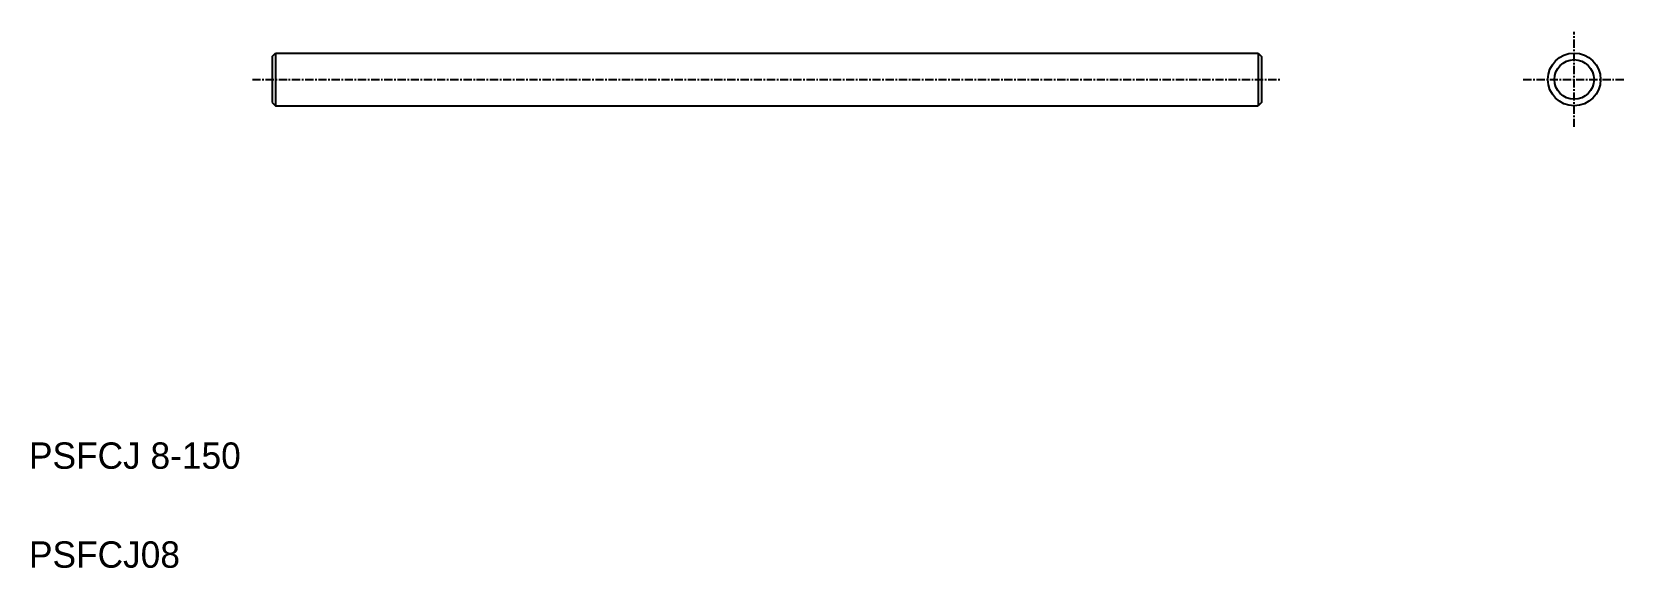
# Model space of a CAD drawing. Extents: x 31 to 272, y 70 to 151.
import ezdxf

# ---------------------------------------------------------------- set-up
doc = ezdxf.new("R2010")
doc.units = 0
doc.linetypes.add('CENTER', pattern=[2, 1.25, -0.25, 0.25, -0.25])
doc.layers.get('0').update_dxf_attribs({"linetype": 'CONTINUOUS'})
doc.layers.add('CENTER', color=1, linetype='CENTER')

msp = doc.modelspace()

# ---------------------------------------------------------------- linework, layer by layer
at = {"color": 7, "linetype": 'CONTINUOUS'}
for p, q in [((67.32, 147.32), (67.82, 147.82)), ((67.82, 147.82), (67.82, 139.82)), ((67.82, 147.82), (216.82, 147.82)), ((216.82, 147.82), (216.82, 139.82)), ((216.82, 147.82), (217.32, 147.32)), ((67.32, 147.32), (67.32, 140.32)), ((217.32, 147.32), (217.32, 140.32)), ((67.32, 140.32), (67.82, 139.82)), ((217.32, 140.32), (216.82, 139.82)), ((67.82, 139.82), (216.82, 139.82))]:
    msp.add_line(p, q, dxfattribs=at)
for p, q in [((97.82, 147.82), (97.82, 147.82)), ((127.32, 147.82), (127.32, 147.82))]:
    msp.add_line(p, q)
for radius in [4, 3]:
    msp.add_circle((264.72, 143.82), radius, dxfattribs=at)
at = {"layer": 'CENTER', "linetype": 'CENTER'}
for p, q in [((264.72, 136.61), (264.72, 151.03)), ((257, 143.82), (272.44, 143.82))]:
    msp.add_line(p, q, dxfattribs=at)
at = {"layer": 'CENTER', "color": 1, "linetype": 'CENTER'}
msp.add_line((64.32, 143.82), (220.32, 143.82), dxfattribs=at)

# ---------------------------------------------------------------- texts
at = {"color": 7, "linetype": 'CONTINUOUS'}
for s, p in [('PSFCJ 8-150', (30.45, 84.79)), ('PSFCJ08', (30.45, 69.79))]:
    msp.add_text(s, height=4, dxfattribs=at).set_placement(p)

doc.saveas('drawing.dxf')
